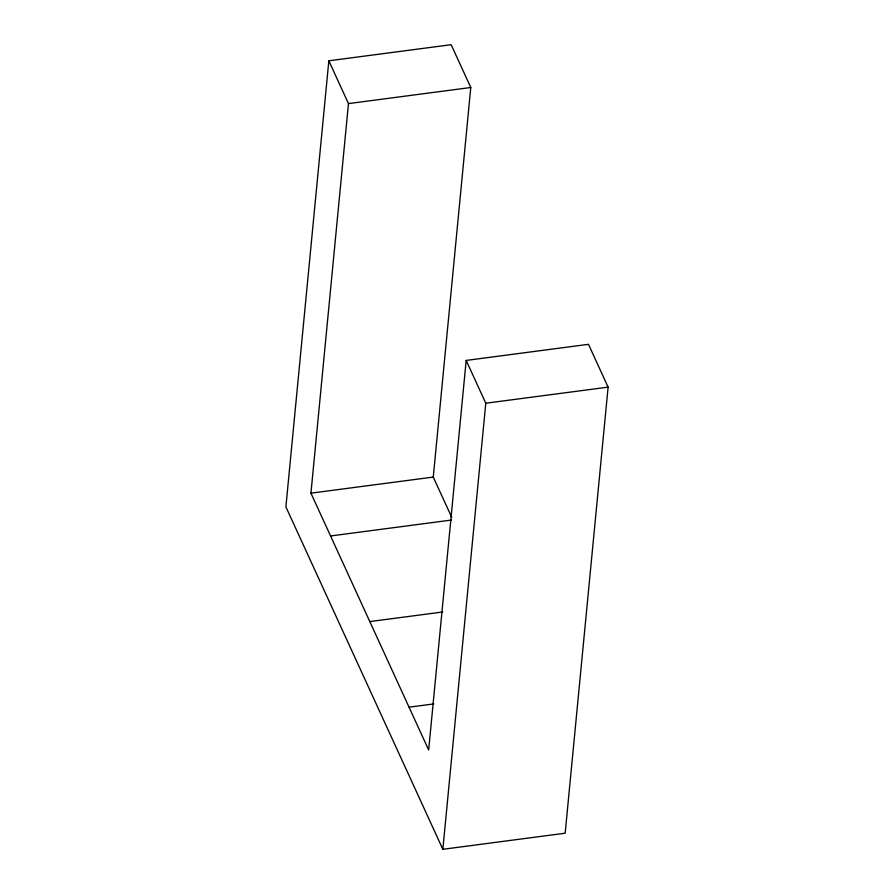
<?xml version="1.0" encoding="UTF-8"?>
<svg xmlns="http://www.w3.org/2000/svg" width="894" height="894" viewBox="0 0 894 894"><rect width="100%" height="100%" fill="white"/><g stroke="black" fill="none" stroke-linecap="round" stroke-linejoin="round"><path stroke-width="1.34" d="M328.836 60.792L285.89 506.864L442.843 849.3L565.164 833.208L608.11 387.136L588.498 344.324L466.176 360.427L428.662 749.988L310.944 493.164L348.459 103.603L328.836 60.792L451.157 44.7L470.78 87.5L433.266 477.072L451.738 517.358M442.843 849.3L485.788 403.228L466.176 360.427M348.459 103.603L470.78 87.5M485.788 403.228L608.11 387.136M310.944 493.164L433.266 477.072M330.568 535.964L451.515 520.051M369.803 621.576L442.653 611.988M409.039 707.188L433.78 703.924"/></g></svg>
